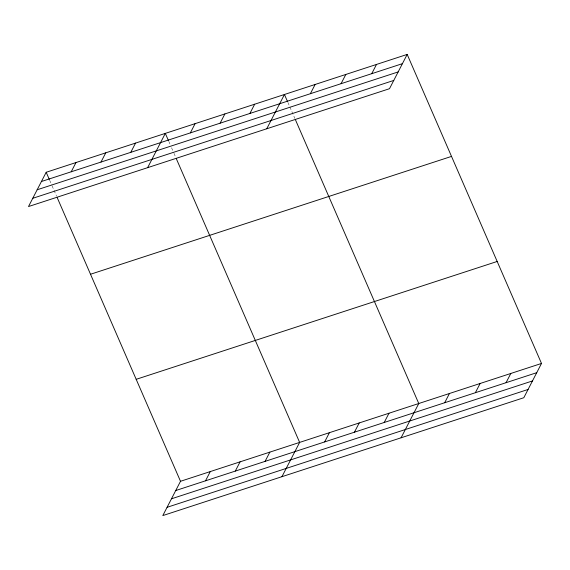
<?xml version="1.0" encoding="UTF-8"?>
<svg xmlns="http://www.w3.org/2000/svg" width="570" height="570" viewBox="0 0 570 570"><rect width="100%" height="100%" fill="white"/><g stroke="black" fill="none" stroke-linecap="round" stroke-linejoin="round"><path stroke-width="0.43" stroke-dasharray="2.85 2.14" d="M287.907 102.458L294.833 118.396M168.784 141.353L170.166 144.538M171.556 147.723L173.629 152.504M173.978 153.302L175.71 157.284M49.654 180.241L51.735 185.022M52.077 185.82L56.58 196.18"/><path stroke-width="0.85" d="M407.187 54.421L46.191 172.275L28.5 206.554L389.495 88.706L407.187 54.421L541.5 363.446L523.809 397.725L162.813 515.579L180.505 481.294L541.5 363.446M71.207 171.791L75.974 162.557M100.99 162.065L105.756 152.831M130.772 152.347L135.539 143.106M147.63 167.666L165.321 133.387L168.435 140.555M190.337 132.895L195.104 123.662M220.12 123.177L224.886 113.943M249.895 113.451L254.669 104.217M266.753 128.77L284.444 94.492L287.565 101.667M310.365 93.715L315.132 84.474M341.052 83.697L345.819 74.456M371.733 73.68L376.499 64.439M205.521 480.809L210.287 471.575M235.303 471.091L240.07 461.85M265.086 461.365L269.852 452.131M281.943 476.684L299.635 442.405L176.401 158.88M324.651 441.921L329.417 432.68M354.433 432.195L359.2 422.961M384.216 422.477L388.982 413.236M401.073 437.796L418.765 403.517L295.531 119.985M444.678 402.733L449.445 393.5M475.366 392.716L480.132 383.482M506.046 382.698L510.813 373.464M41.425 181.509L402.42 63.662M37.157 189.774L398.152 71.927M32.768 198.289L393.756 80.441M90.516 274.256L451.511 156.401M136.187 379.321L497.175 261.466M175.738 490.535L536.733 372.68M171.477 498.8L532.466 380.945M167.081 507.314L528.069 389.46M46.191 172.275L49.312 179.443M57.271 197.769L180.505 481.294"/></g></svg>
